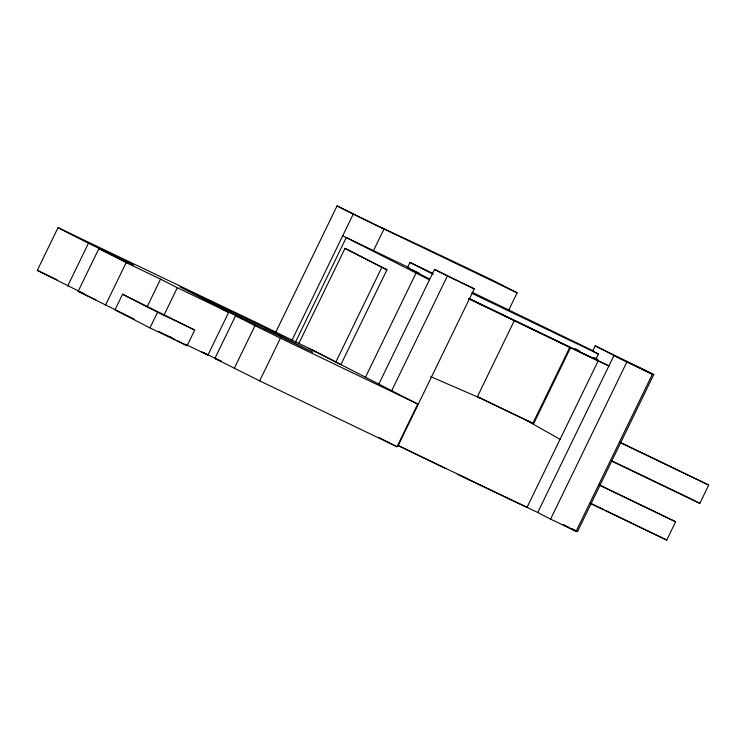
<?xml version="1.0" encoding="UTF-8"?>
<svg xmlns="http://www.w3.org/2000/svg" width="746" height="746" viewBox="0 0 746 746"><rect width="100%" height="100%" fill="white"/><g stroke="black" fill="none" stroke-linecap="round" stroke-linejoin="round"><path stroke-width="1.12" d="M84.382 293.971L37.3 270.35L58.039 227.642L258.648 323.643L316.388 352L417.741 404.052L397.003 446.751L259.673 380.87L214.876 358.434L235.605 315.726L242.254 318.691L224.369 309.991L221.506 308.704L228.658 312.378L207.92 355.077L185.297 344.232M67.7 285.97L88.438 243.261L58.039 227.642M134.634 319.353L78.144 291.332L98.882 248.623L133.292 265.128L88.438 243.261M105.419 305.338L126.158 262.629L98.882 248.623M122.54 294.241L114.931 309.907L149.965 327.895L187.125 345.724L194.734 330.058L122.54 294.241L157.574 312.229L194.734 330.058M147.428 306.186L160.558 279.135L126.158 262.629M149.965 327.895L157.574 312.229M164.185 314.793L177.315 287.742L160.558 279.135M234.263 368.393L255.001 325.685L235.605 315.726M265.119 330.142L266.042 328.24L179.917 286.921L218.587 306.783L312.882 352.298L266.042 328.24M275.675 332.343L337.061 205.905L384.004 228.975L373.485 250.628M259.673 380.87L280.412 338.162L417.741 404.052M292.05 340.12L353.203 214.195L337.061 205.905M295.63 341.836L346.256 237.564L429.444 279.834M298.959 343.197L345.006 248.381L386.969 269.754L340.913 364.589L308.741 348.242M335.803 362.136L381.849 267.301L345.006 248.381M429.659 279.051L407.437 267.637L409.974 262.424L432.82 273.39M365.475 377.206L415.914 273.344M378.604 384.526L434.526 269.381L474.251 288.87L398 445.903M391.482 391.146L447.395 275.992L434.526 269.381M508.604 310.373L517.118 292.842L493.404 280.617A228.183 2.387 25.9 0 0 417.844 244.604L381.066 227.465M514.264 320.743L477.375 396.713L491.912 403.726A167.897 1.762 25.9 0 0 525.053 419.606L533.642 423.691L570.531 347.72L468.516 298.587L608.876 365.922L469.001 298.372M533.642 423.691L532.886 423.308L569.776 347.338M571.026 528.485L577.507 531.59L653.757 374.567L595.196 345.827L592.65 351.077L598.348 354.005L595.821 359.218M595.196 345.827L626.836 362.08L550.585 519.113L537.707 512.502L613.958 355.469L653.757 374.567M550.557 519.095L576.089 531.348L652.34 374.315L639.462 367.703M590.506 503.531L666.719 540.095L675.615 521.762L599.159 484.751M611.394 460.972L699.804 503.391L708.7 485.059L620.01 442.182M430.629 376.618L480.07 398.019M214.876 358.434L221.515 361.4L203.63 352.69M570.531 347.72L598.199 360.803L527.021 507.373L518.983 503.587A167.99 1.762 25.9 0 1 469.122 479.846L457.634 474.325M353.203 214.195L517.118 292.842M447.395 275.992L474.251 288.87M626.836 362.08L652.34 374.315M472.293 292.329L593.173 350.853M471.528 293.159L598.348 354.005M342.684 235.848L409.125 267.73M407.437 267.637L418.87 273.12M575.11 348.615L579.25 350.601M593.751 357.558L597.891 359.544M381.849 267.301L386.969 269.754M620.299 442.648L708.7 485.059M611.105 460.506L690.153 498.431M477.216 396.602L532.886 423.308M599.411 485.198L675.615 521.762M311.278 349.548L316.388 352M177.315 287.742L228.658 312.378M590.254 503.084L603.831 509.593M605.92 510.6L666.719 540.095M37.3 270.35L57.106 279.853M78.144 291.332L95.87 299.836M537.707 512.502L398.373 445.651L445.782 468.619M569.077 527.543L563.211 524.736L576.089 531.348M158.628 331.429L168.857 336.343M171.934 337.817L169.883 336.828L174.946 339.467M255.001 325.685L280.412 338.162M409.974 262.424L433.202 274.36M691.113 498.925L699.804 503.391M571.194 528.438L577.507 531.59M461.662 476.013L469.122 479.846M378.558 437.287L397.003 446.751M201.784 351.935L207.92 355.077M176.979 340.512L187.125 345.724M525.053 419.597L560.06 439.329"/></g></svg>
